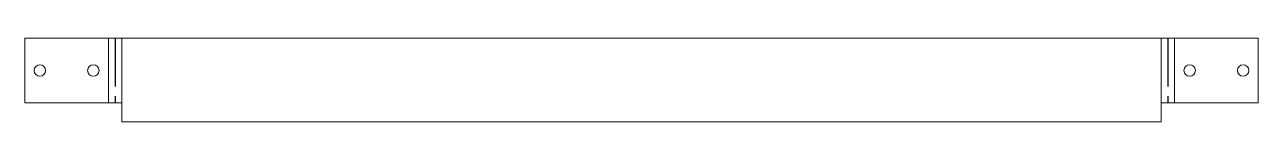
# Paper-space layout 'Flat-Pattern13' of a CAD drawing. Header units: millimetres. Extents: x -162 to 162, y 293 to 315.
import ezdxf

# ---------------------------------------------------------------- set-up
doc = ezdxf.new("R2010")
doc.units = ezdxf.units.MM
doc.linetypes.add('CENTERX2', pattern=[20.32, 12.7, -2.54, 2.54, -2.54])

psp = doc.layouts.new('Flat-Pattern13')

# ---------------------------------------------------------------- linework, layer by layer
at = {"color": 7, "linetype": 'Continuous', "lineweight": 15}
for p, q in [((161.72, 314.7), (-161.72, 314.7)), ((-161.72, 314.7), (-161.72, 297.7)), ((-139.73, 314.7), (-139.73, 297.7)), ((-136.21, 314.7), (-136.21, 292.7)), ((136.21, 314.7), (136.21, 292.7)), ((139.73, 314.7), (139.73, 297.7)), ((161.72, 314.7), (161.72, 297.7)), ((-161.72, 297.7), (-136.21, 297.7)), ((161.72, 297.7), (136.21, 297.7)), ((136.21, 292.7), (-136.21, 292.7))]:
    psp.add_line(p, q, dxfattribs=at)
at = {"color": 7, "linetype": 'CENTERX2'}
for p, q in [((-137.97, 314.7), (-137.97, 297.7)), ((137.97, 314.7), (137.97, 297.7))]:
    psp.add_line(p, q, dxfattribs=at)
at = {"color": 7, "linetype": 'Continuous', "lineweight": 15}
for centre in [(-157.73, 306.2), (-143.73, 306.2), (143.73, 306.2), (157.73, 306.2)]:
    psp.add_circle(centre, 1.5, dxfattribs=at)

doc.saveas('drawing.dxf')
